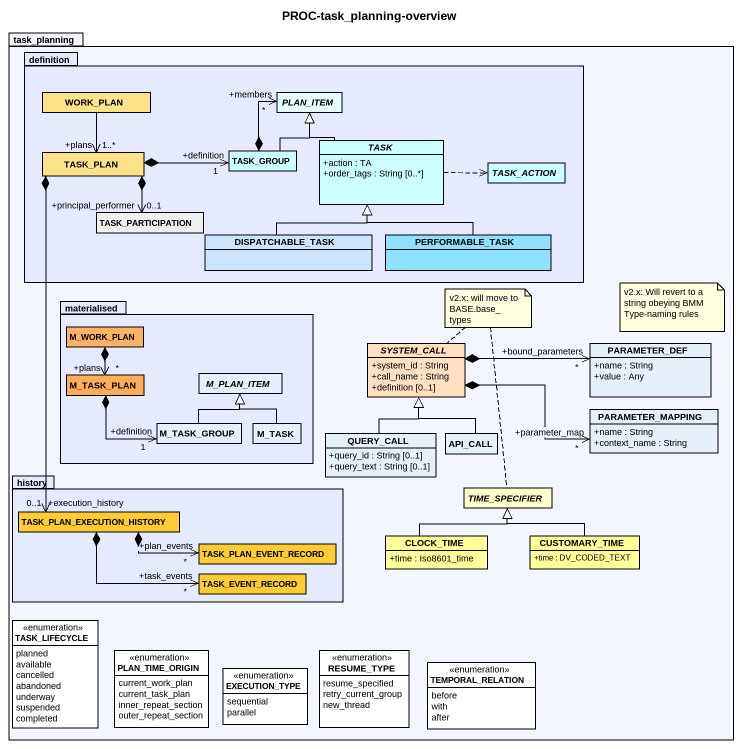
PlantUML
@startuml
title PROC-task_planning-overview
hide circle
hide empty members
skinparam classAttributeIconSize 0
package task_planning #F4F6FF {
  package definition #E5EAFF {
    class WORK_PLAN #FFE287
    abstract class PLAN_ITEM #E5FFFF
    abstract class TASK #CCFFFF {
      +action : TA
      +order_tags : String [0..*]
    }
    class TASK_PLAN #FFE287
    class TASK_GROUP #CCFFFF
    abstract class TASK_ACTION #CCFFFF
    class TASK_PARTICIPATION #F0F0EF
    class DISPATCHABLE_TASK #CBE5FF
    class PERFORMABLE_TASK #8EE2FF
  }
  package materialised #E5EAFF {
    class M_WORK_PLAN #FFB265
    abstract class M_PLAN_ITEM
    class M_TASK_PLAN #FFAD5B
    class M_TASK_GROUP
    class M_TASK
  }
  abstract class SYSTEM_CALL #FFE0C1 {
    +system_id : String
    +call_name : String
    +definition [0..1]
  }
  class PARAMETER_DEF {
    +name : String
    +value : Any
  }
  class PARAMETER_MAPPING {
    +name : String
    +context_name : String
  }
  class QUERY_CALL {
    +query_id : String [0..1]
    +query_text : String [0..1]
  }
  class API_CALL
  package history #E5EAFF {
    class TASK_PLAN_EXECUTION_HISTORY #FFCC33
    class TASK_PLAN_EVENT_RECORD #FFCC33
    class TASK_EVENT_RECORD #FFCC33
  }
  abstract class TIME_SPECIFIER #FFFFCC
  class CLOCK_TIME #FFFF99 {
    +time : Iso8601_time
  }
  class CUSTOMARY_TIME #FFFF99 {
    +time : DV_CODED_TEXT
  }
  enum TASK_LIFECYCLE #FFFFFF {
    planned
    available
    cancelled
    abandoned
    underway
    suspended
    completed
  }
  enum PLAN_TIME_ORIGIN #FFFFFF {
    current_work_plan
    current_task_plan
    inner_repeat_section
    outer_repeat_section
  }
  enum EXECUTION_TYPE #FFFFFF {
    sequential
    parallel
  }
  enum RESUME_TYPE #FFFFFF {
    resume_specified
    retry_current_group
    new_thread
  }
  enum TEMPORAL_RELATION #FFFFFF {
    before
    with
    after
  }
}
WORK_PLAN --> "+plans\n1..*" TASK_PLAN
TASK -up-|> PLAN_ITEM
TASK .right.> TASK_ACTION
TASK_PLAN *-right-> "+definition\n1" TASK_GROUP
TASK_PLAN *--> "+principal_performer\n0..1" TASK_PARTICIPATION
TASK_PLAN *--> "+execution_history\n0..1" TASK_PLAN_EXECUTION_HISTORY
TASK_GROUP -up-|> PLAN_ITEM
TASK_GROUP *-up-> "+members\n*" PLAN_ITEM
DISPATCHABLE_TASK -up-|> TASK
PERFORMABLE_TASK -up-|> TASK
M_WORK_PLAN *--> "+plans\n*" M_TASK_PLAN
PARAMETER_DEF "+bound_parameters\n*" <-left-* SYSTEM_CALL
M_TASK_PLAN *-right-> "+definition\n1" M_TASK_GROUP
PARAMETER_MAPPING "+parameter_map\n*" <-left-* SYSTEM_CALL
M_TASK_GROUP -up-|> M_PLAN_ITEM
M_TASK -up-|> M_PLAN_ITEM
QUERY_CALL -up-|> SYSTEM_CALL
API_CALL -up-|> SYSTEM_CALL
TASK_PLAN_EXECUTION_HISTORY *-right-> "+plan_events\n*" TASK_PLAN_EVENT_RECORD
TASK_PLAN_EXECUTION_HISTORY *-right-> "+task_events\n*" TASK_EVENT_RECORD
CLOCK_TIME -up-|> TIME_SPECIFIER
CUSTOMARY_TIME -up-|> TIME_SPECIFIER
note as N1
  v2.x: will move to BASE.base_types
end note
N1 .. SYSTEM_CALL
N1 .. TIME_SPECIFIER
note as N2
  v2.x: Will revert to a string obeying BMM Type-naming rules
end note
@enduml
